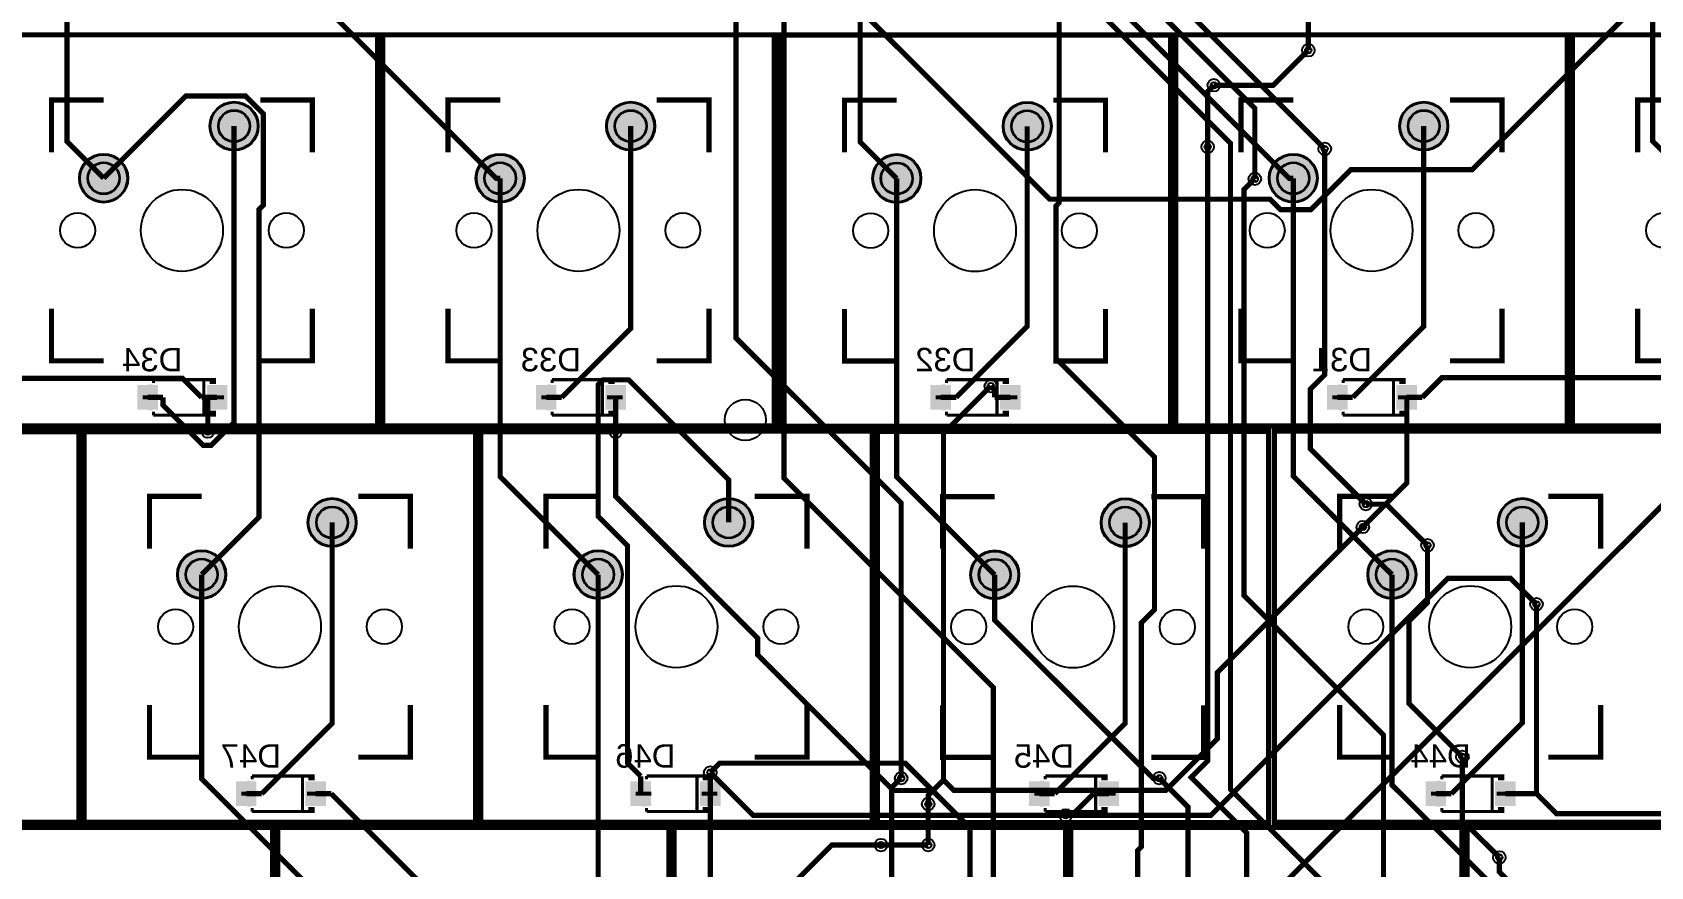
# Model space of a CAD drawing. Header units: millimetres. Extents: x -189 to 128, y -22 to 108.
# Drawn here: x -77.9 to 0.9, y 18 to 58.6 of the extents above; entities that cross this region are included whole.
import ezdxf

# ---------------------------------------------------------------- set-up
doc = ezdxf.new("R2010")
doc.units = ezdxf.units.MM
for name, color, linetype, true_color in [('BottomLayer', 7, 'Continuous', 0x0000ff), ('BottomPasteMaskLayer', 7, 'Continuous', 0x800000), ('BottomSilkLayer', 7, 'Continuous', 0x66cc33), ('BottomSolderMaskLayer', 7, 'Continuous', 0xaa00ff), ('Document', 7, 'Continuous', 0xffffff), ('Hole', 7, 'Continuous', 0x222222), ('Multi-Layer', 7, 'Continuous', 0xc0c0c0), ('TopLayer', 7, 'Continuous', 0xff0000), ('TopSilkLayer', 7, 'Continuous', 0xffcc00), ('TopSolderMaskLayer', 7, 'Continuous', 0x800080)]:
    doc.layers.add(name, color=color, linetype=linetype, true_color=true_color)
doc.styles.get("Standard").update_dxf_attribs({"font": 'arial.ttf'})

msp = doc.modelspace()

# ---------------------------------------------------------------- hatches: boundary and pattern name
at = {"layer": 'BottomLayer'}
for points in [[(-71.801, 41.393), (-72.751, 41.393), (-72.751, 40.243), (-71.801, 40.243)], [(-68.416, 41.393), (-69.366, 41.393), (-69.366, 40.243), (-68.416, 40.243)], [(-52.401, 41.393), (-53.351, 41.393), (-53.351, 40.243), (-52.401, 40.243)], [(-49.016, 41.393), (-49.966, 41.393), (-49.966, 40.243), (-49.016, 40.243)], [(-33.201, 41.393), (-34.151, 41.393), (-34.151, 40.243), (-33.201, 40.243)], [(-29.816, 41.393), (-30.766, 41.393), (-30.766, 40.243), (-29.816, 40.243)], [(-13.901, 41.393), (-14.851, 41.393), (-14.851, 40.243), (-13.901, 40.243)], [(-10.516, 41.393), (-11.466, 41.393), (-11.466, 40.243), (-10.516, 40.243)], [(-67.001, 22.093), (-67.951, 22.093), (-67.951, 20.943), (-67.001, 20.943)], [(-63.616, 22.093), (-64.566, 22.093), (-64.566, 20.943), (-63.616, 20.943)], [(-47.801, 22.093), (-48.751, 22.093), (-48.751, 20.943), (-47.801, 20.943)], [(-44.416, 22.093), (-45.366, 22.093), (-45.366, 20.943), (-44.416, 20.943)], [(-28.401, 22.093), (-29.351, 22.093), (-29.351, 20.943), (-28.401, 20.943)], [(-25.016, 22.093), (-25.966, 22.093), (-25.966, 20.943), (-25.016, 20.943)], [(-9.101, 22.093), (-10.051, 22.093), (-10.051, 20.943), (-9.101, 20.943)], [(-5.716, 22.093), (-6.666, 22.093), (-6.666, 20.943), (-5.716, 20.943)]]:
    msp.add_hatch(color=256, dxfattribs=at).paths.add_polyline_path(points)
at = {"layer": 'BottomPasteMaskLayer'}
for points in [[(-71.801, 41.393), (-72.751, 41.393), (-72.751, 40.243), (-71.801, 40.243)], [(-68.416, 41.393), (-69.366, 41.393), (-69.366, 40.243), (-68.416, 40.243)], [(-52.401, 41.393), (-53.351, 41.393), (-53.351, 40.243), (-52.401, 40.243)], [(-49.016, 41.393), (-49.966, 41.393), (-49.966, 40.243), (-49.016, 40.243)], [(-33.201, 41.393), (-34.151, 41.393), (-34.151, 40.243), (-33.201, 40.243)], [(-29.816, 41.393), (-30.766, 41.393), (-30.766, 40.243), (-29.816, 40.243)], [(-13.901, 41.393), (-14.851, 41.393), (-14.851, 40.243), (-13.901, 40.243)], [(-10.516, 41.393), (-11.466, 41.393), (-11.466, 40.243), (-10.516, 40.243)], [(-67.001, 22.093), (-67.951, 22.093), (-67.951, 20.943), (-67.001, 20.943)], [(-63.616, 22.093), (-64.566, 22.093), (-64.566, 20.943), (-63.616, 20.943)], [(-47.801, 22.093), (-48.751, 22.093), (-48.751, 20.943), (-47.801, 20.943)], [(-44.416, 22.093), (-45.366, 22.093), (-45.366, 20.943), (-44.416, 20.943)], [(-28.401, 22.093), (-29.351, 22.093), (-29.351, 20.943), (-28.401, 20.943)], [(-25.016, 22.093), (-25.966, 22.093), (-25.966, 20.943), (-25.016, 20.943)], [(-9.101, 22.093), (-10.051, 22.093), (-10.051, 20.943), (-9.101, 20.943)], [(-5.716, 22.093), (-6.666, 22.093), (-6.666, 20.943), (-5.716, 20.943)]]:
    msp.add_hatch(color=256, dxfattribs=at).paths.add_polyline_path(points)
at = {"layer": 'BottomSilkLayer'}
for points in [[(-69.254, 41.76), (-69.254, 41.466), (-68.949, 41.466), (-68.949, 41.76)], [(-49.854, 41.76), (-49.854, 41.466), (-49.549, 41.466), (-49.549, 41.76)], [(-30.654, 41.76), (-30.654, 41.466), (-30.349, 41.466), (-30.349, 41.76)], [(-11.354, 41.76), (-11.354, 41.466), (-11.049, 41.466), (-11.049, 41.76)], [(-69.254, 39.876), (-69.254, 40.171), (-68.949, 40.171), (-68.949, 39.876)], [(-49.854, 39.876), (-49.854, 40.171), (-49.549, 40.171), (-49.549, 39.876)], [(-30.654, 39.876), (-30.654, 40.171), (-30.349, 40.171), (-30.349, 39.876)], [(-11.354, 39.876), (-11.354, 40.171), (-11.049, 40.171), (-11.049, 39.876)], [(-64.454, 22.46), (-64.454, 22.165), (-64.149, 22.165), (-64.149, 22.46)], [(-45.254, 22.46), (-45.254, 22.165), (-44.949, 22.165), (-44.949, 22.46)], [(-25.854, 22.46), (-25.854, 22.165), (-25.549, 22.165), (-25.549, 22.46)], [(-6.554, 22.46), (-6.554, 22.165), (-6.249, 22.165), (-6.249, 22.46)], [(-64.454, 20.576), (-64.454, 20.871), (-64.149, 20.871), (-64.149, 20.576)], [(-45.254, 20.576), (-45.254, 20.871), (-44.949, 20.871), (-44.949, 20.576)], [(-25.854, 20.576), (-25.854, 20.871), (-25.549, 20.871), (-25.549, 20.576)], [(-6.554, 20.576), (-6.554, 20.871), (-6.249, 20.871), (-6.249, 20.576)]]:
    msp.add_hatch(color=256, dxfattribs=at).paths.add_polyline_path(points)
at = {"layer": 'BottomSolderMaskLayer'}
for points in [[(-69.258, 54.029, 1), (-66.871, 54.029, 1)], [(-49.958, 54.029, 1), (-47.571, 54.029, 1)], [(-30.659, 54.019, 1), (-28.271, 54.019, 1)], [(-11.359, 54.029, 1), (-8.971, 54.029, 1)], [(-75.608, 51.489, 1), (-73.221, 51.489, 1)], [(-56.308, 51.489, 1), (-53.921, 51.489, 1)], [(-37.009, 51.479, 1), (-34.621, 51.479, 1)], [(-17.709, 51.489, 1), (-15.321, 51.489, 1)], [(-71.776, 41.419), (-72.776, 41.419), (-72.776, 40.218), (-71.776, 40.218)], [(-68.391, 41.419), (-69.392, 41.419), (-69.392, 40.218), (-68.391, 40.218)], [(-52.376, 41.419), (-53.376, 41.419), (-53.376, 40.218), (-52.376, 40.218)], [(-48.991, 41.419), (-49.992, 41.419), (-49.992, 40.218), (-48.991, 40.218)], [(-33.176, 41.419), (-34.176, 41.419), (-34.176, 40.218), (-33.176, 40.218)], [(-29.791, 41.419), (-30.792, 41.419), (-30.792, 40.218), (-29.791, 40.218)], [(-13.876, 41.419), (-14.876, 41.419), (-14.876, 40.218), (-13.876, 40.218)], [(-10.491, 41.419), (-11.492, 41.419), (-11.492, 40.218), (-10.491, 40.218)], [(-64.489, 34.729, 1), (-62.101, 34.729, 1)], [(-45.189, 34.729, 1), (-42.801, 34.729, 1)], [(-25.888, 34.719, 1), (-23.501, 34.719, 1)], [(-6.559, 34.729, 1), (-4.171, 34.729, 1)], [(-70.839, 32.189, 1), (-68.451, 32.189, 1)], [(-51.539, 32.189, 1), (-49.151, 32.189, 1)], [(-32.238, 32.179, 1), (-29.851, 32.179, 1)], [(-12.909, 32.189, 1), (-10.521, 32.189, 1)], [(-66.976, 22.118), (-67.976, 22.118), (-67.976, 20.918), (-66.976, 20.918)], [(-63.591, 22.118), (-64.592, 22.118), (-64.592, 20.918), (-63.591, 20.918)], [(-47.776, 22.118), (-48.776, 22.118), (-48.776, 20.918), (-47.776, 20.918)], [(-44.391, 22.118), (-45.392, 22.118), (-45.392, 20.918), (-44.391, 20.918)], [(-28.376, 22.118), (-29.376, 22.118), (-29.376, 20.918), (-28.376, 20.918)], [(-24.991, 22.118), (-25.992, 22.118), (-25.992, 20.918), (-24.991, 20.918)], [(-9.076, 22.118), (-10.076, 22.118), (-10.076, 20.918), (-9.076, 20.918)], [(-5.691, 22.118), (-6.692, 22.118), (-6.692, 20.918), (-5.691, 20.918)]]:
    msp.add_hatch(color=256, dxfattribs=at).paths.add_polyline_path(points)
at = {"layer": 'Document'}
for points in [[(-72.235, 41.453), (-72.235, 40.189), (-72.045, 40.189), (-72.045, 41.453)], [(-52.835, 41.453), (-52.835, 40.189), (-52.645, 40.189), (-52.645, 41.453)], [(-33.635, 41.453), (-33.635, 40.189), (-33.445, 40.189), (-33.445, 41.453)], [(-14.335, 41.453), (-14.335, 40.189), (-14.145, 40.189), (-14.145, 41.453)], [(-72.519, 40.916), (-72.519, 40.726), (-71.761, 40.726), (-71.761, 40.916)], [(-68.553, 40.913), (-68.553, 40.723), (-69.312, 40.723), (-69.312, 40.913)], [(-53.119, 40.916), (-53.119, 40.726), (-52.361, 40.726), (-52.361, 40.916)], [(-49.153, 40.913), (-49.153, 40.723), (-49.912, 40.723), (-49.912, 40.913)], [(-33.919, 40.916), (-33.919, 40.726), (-33.161, 40.726), (-33.161, 40.916)], [(-29.953, 40.913), (-29.953, 40.723), (-30.712, 40.723), (-30.712, 40.913)], [(-14.619, 40.916), (-14.619, 40.726), (-13.861, 40.726), (-13.861, 40.916)], [(-10.653, 40.913), (-10.653, 40.723), (-11.412, 40.723), (-11.412, 40.913)], [(-67.435, 22.153), (-67.435, 20.889), (-67.245, 20.889), (-67.245, 22.153)], [(-48.235, 22.153), (-48.235, 20.889), (-48.045, 20.889), (-48.045, 22.153)], [(-28.835, 22.153), (-28.835, 20.889), (-28.645, 20.889), (-28.645, 22.153)], [(-9.535, 22.153), (-9.535, 20.889), (-9.345, 20.889), (-9.345, 22.153)], [(-67.719, 21.616), (-67.719, 21.426), (-66.961, 21.426), (-66.961, 21.616)], [(-63.753, 21.613), (-63.753, 21.423), (-64.512, 21.423), (-64.512, 21.613)], [(-48.519, 21.616), (-48.519, 21.426), (-47.761, 21.426), (-47.761, 21.616)], [(-44.553, 21.613), (-44.553, 21.423), (-45.312, 21.423), (-45.312, 21.613)], [(-29.119, 21.616), (-29.119, 21.426), (-28.361, 21.426), (-28.361, 21.616)], [(-25.153, 21.613), (-25.153, 21.423), (-25.912, 21.423), (-25.912, 21.613)], [(-9.819, 21.616), (-9.819, 21.426), (-9.061, 21.426), (-9.061, 21.616)], [(-5.853, 21.613), (-5.853, 21.423), (-6.612, 21.423), (-6.612, 21.613)]]:
    msp.add_hatch(color=256, dxfattribs=at).paths.add_polyline_path(points)
at = {"layer": 'Multi-Layer'}
for points in [[(-69.208, 54.029, 1), (-66.922, 54.029, 1)], [(-49.908, 54.029, 1), (-47.622, 54.029, 1)], [(-30.608, 54.019, 1), (-28.322, 54.019, 1)], [(-11.308, 54.029, 1), (-9.022, 54.029, 1)], [(-75.558, 51.489, 1), (-73.272, 51.489, 1)], [(-56.258, 51.489, 1), (-53.972, 51.489, 1)], [(-36.958, 51.479, 1), (-34.672, 51.479, 1)], [(-17.658, 51.489, 1), (-15.372, 51.489, 1)], [(-64.438, 34.729, 1), (-62.152, 34.729, 1)], [(-45.138, 34.729, 1), (-42.852, 34.729, 1)], [(-25.838, 34.719, 1), (-23.552, 34.719, 1)], [(-6.508, 34.729, 1), (-4.222, 34.729, 1)], [(-70.788, 32.189, 1), (-68.502, 32.189, 1)], [(-51.488, 32.189, 1), (-49.202, 32.189, 1)], [(-32.188, 32.179, 1), (-29.902, 32.179, 1)], [(-12.858, 32.189, 1), (-10.572, 32.189, 1)]]:
    msp.add_hatch(color=256, dxfattribs=at).paths.add_polyline_path(points)
at = {"layer": 'TopSolderMaskLayer'}
for points in [[(-69.258, 54.029, 1), (-66.871, 54.029, 1)], [(-49.958, 54.029, 1), (-47.571, 54.029, 1)], [(-30.659, 54.019, 1), (-28.271, 54.019, 1)], [(-11.359, 54.029, 1), (-8.971, 54.029, 1)], [(-75.608, 51.489, 1), (-73.221, 51.489, 1)], [(-56.308, 51.489, 1), (-53.921, 51.489, 1)], [(-37.009, 51.479, 1), (-34.621, 51.479, 1)], [(-17.709, 51.489, 1), (-15.321, 51.489, 1)], [(-64.489, 34.729, 1), (-62.101, 34.729, 1)], [(-45.189, 34.729, 1), (-42.801, 34.729, 1)], [(-25.888, 34.719, 1), (-23.501, 34.719, 1)], [(-6.559, 34.729, 1), (-4.171, 34.729, 1)], [(-70.839, 32.189, 1), (-68.451, 32.189, 1)], [(-51.539, 32.189, 1), (-49.151, 32.189, 1)], [(-32.238, 32.179, 1), (-29.851, 32.179, 1)], [(-12.909, 32.189, 1), (-10.521, 32.189, 1)]]:
    msp.add_hatch(color=256, dxfattribs=at).paths.add_polyline_path(points)

# ---------------------------------------------------------------- linework, layer by layer
at = {"layer": 'BottomLayer', "const_width": 0.254}
for points in [[(-25.1, 98.5), (-25.1, 98.22), (-27.219, 96.102), (-27.219, 92.359), (-29.039, 90.539), (-29.039, 87.999), (-30.527, 86.51), (-30.527, 64.723), (-27.91, 62.105), (-27.91, 50.296), (-28.059, 50.146), (-28.059, 42.702), (-23.269, 37.911), (-23.269, 30.476), (-23.909, 29.836), (-23.909, 18.937), (-24.087, 18.759), (-24.087, 9.621), (-22.695, 8.229), (-22.695, 2.688), (-22.396, 2.389), (-22.396, -4.362)], [(-29.942, 79.554), (-29.942, 69.058), (-27.403, 66.52), (-27.403, 61.018), (-19.572, 53.187), (-19.572, 21.73), (-13.815, 15.972), (-13.815, 11.237), (-13.959, 11.093), (-13.959, 9.822), (-4.467, 0.33), (-0.672, 0.33), (0.779, -1.121), (0.779, -8.988), (1.793, -10.001)], [(2.785, 51.489), (0.975, 53.299), (0.975, 69.941), (1.126, 70.093), (1.126, 73.988), (-1.187, 76.302)], [(-76.057, 74.782), (-76.057, 69.169), (-76.201, 69.025), (-76.201, 53.275), (-74.415, 51.489)], [(-37.806, 74.782), (-37.449, 74.425), (-37.449, 69.169), (-37.593, 69.025), (-37.593, 53.257), (-35.815, 51.479)], [(-55.115, 51.489), (-55.316, 51.489), (-64.613, 60.785), (-64.613, 70.788)], [(-16.515, 51.489), (-16.716, 51.489), (-26.005, 60.777), (-26.005, 70.788)], [(-24.089, -5.401), (-23.522, -4.834), (-23.522, 4.411), (-31.109, 11.999), (-31.109, 26.691), (-41.303, 36.885), (-41.303, 59.26)], [(-20.384, 56.018), (-17.484, 56.018), (-15.784, 57.718)], [(-74.415, 51.489), (-70.412, 55.491), (-67.51, 55.491), (-66.641, 54.622), (-66.641, 50.175), (-66.854, 49.961), (-66.854, 34.979), (-69.645, 32.189)], [(-71.522, 40.818), (-71.522, 40.441), (-69.562, 38.481), (-69.183, 38.481), (-68.065, 39.6), (-68.065, 54.029)], [(-52.122, 40.818), (-48.765, 44.175), (-48.765, 54.029)], [(-32.922, 40.818), (-29.465, 44.275), (-29.465, 54.019)], [(-13.622, 40.818), (-10.165, 44.275), (-10.165, 54.029)], [(-20.384, 3.218), (-20.384, 11.918), (-18.784, 13.518), (-18.784, 19.618), (-21.484, 22.318), (-20.684, 23.118), (-20.684, 53.018)], [(-14.984, 52.918), (-14.984, 41.918), (-15.684, 41.218), (-15.684, 38.318), (-12.984, 35.618)], [(-55.115, 51.489), (-55.115, 36.958), (-50.345, 32.189)], [(-35.815, 51.479), (-35.815, 36.949), (-31.045, 32.179)], [(-2.634, 2.219), (-12.123, 11.707), (-12.123, 24.384), (-18.917, 31.178), (-18.917, 50.932), (-18.388, 51.461)], [(-16.515, 51.489), (-16.515, 36.989), (-11.715, 32.189)], [(-69.645, 40.818), (-70.576, 41.749), (-86.606, 41.749), (-87.537, 40.818)], [(-48.276, 22.372), (-48.921, 23.017), (-48.921, 33.596), (-50.346, 35.021), (-50.346, 41.437), (-50.109, 41.674), (-48.863, 41.674), (-43.995, 36.806), (-43.995, 34.729)], [(7.555, 40.918), (6.697, 41.776), (-9.279, 41.776), (-10.237, 40.818)], [(-31.045, 40.818), (-31.045, 41.175), (-31.237, 41.367)], [(-72.276, 40.818), (-71.522, 40.818)], [(-69.268, 40.818), (-69.645, 40.818)], [(-69.268, 40.818), (-69.341, 40.745), (-69.341, 39.152)], [(-68.891, 40.818), (-69.268, 40.818)], [(-52.876, 40.818), (-52.122, 40.818)], [(-49.491, 39.152), (-49.491, 40.818)], [(-33.676, 40.818), (-32.922, 40.818)], [(-30.291, 40.818), (-31.045, 40.818)], [(-14.376, 40.818), (-13.622, 40.818)], [(-13.128, 34.505), (-10.991, 36.642), (-10.991, 40.818)], [(-10.991, 40.818), (-10.237, 40.818)], [(-66.722, 21.518), (-63.295, 24.945), (-63.295, 34.729)], [(-28.122, 21.518), (-24.695, 24.945), (-24.695, 34.719)], [(-8.822, 21.518), (-5.365, 24.975), (-5.365, 34.729)], [(-9.984, 33.618), (-9.984, 30.818), (-10.884, 29.918), (-10.884, 25.918), (-8.284, 23.318)], [(-60.235, 12.889), (-60.294, 12.889), (-69.645, 22.24), (-69.645, 32.189)], [(-50.345, 32.189), (-50.345, 15.363), (-47.87, 12.889)], [(-11.715, 32.189), (-11.715, 21.949), (-2.654, 12.889), (-2.335, 12.889)], [(-4.678, 30.746), (-4.678, 21.518)], [(-25.203, -4.288), (-24.468, -3.553), (-24.468, 4.628), (-32.246, 12.406), (-32.246, 19.847), (-35.403, 23.005), (-44.439, 23.005), (-44.891, 22.552)], [(-48.276, 21.518), (-48.276, 22.372)], [(-44.891, 22.552), (-44.891, 21.518)], [(-38.852, -3.269), (-36.233, -0.65), (-36.233, 6.437), (-34.726, 7.944), (-34.726, 11.649), (-36.063, 12.985), (-36.063, 21.818), (-35.601, 22.279)], [(-23.039, 22.273), (-21.635, 20.869), (-21.635, 12.889)], [(-67.476, 21.518), (-66.722, 21.518)], [(-64.091, 21.518), (-63.337, 21.518)], [(-63.337, 21.518), (-58.782, 16.963)], [(-44.891, 21.518), (-44.891, 15.021), (-47.628, 12.284), (-48.286, 12.284), (-52.965, 16.963), (-58.782, 16.963)], [(-28.876, 21.518), (-28.122, 21.518)], [(-27.592, 20.462), (-27.301, 20.462), (-26.245, 21.518)], [(-25.491, 21.518), (-26.245, 21.518)], [(-9.576, 21.518), (-8.822, 21.518)], [(-5.814, 21.518), (-6.191, 21.518)], [(-5.814, 21.518), (-5.437, 21.518)], [(-5.437, 21.518), (-4.678, 21.518)], [(-4.678, 21.518), (-3.704, 20.544), (11.28, 20.544), (12.255, 21.518)], [(-34.284, 19.018), (-34.284, 21.018)], [(-45.284, 11.318), (-45.284, 12.718), (-38.984, 19.018), (-36.584, 19.018)], [(-6.484, 18.418), (-6.484, 17.718), (-5.484, 16.718)]]:
    msp.add_lwpolyline(points, dxfattribs=at)
at = {"layer": 'BottomSilkLayer', "const_width": 0.152}
for points in [[(-69.177, 41.684), (-71.99, 41.684)], [(-71.99, 41.684), (-71.99, 41.516)], [(-69.534, 41.684), (-69.534, 39.952)], [(-49.777, 41.684), (-52.59, 41.684)], [(-52.59, 41.684), (-52.59, 41.516)], [(-50.134, 41.684), (-50.134, 39.952)], [(-30.577, 41.684), (-33.39, 41.684)], [(-33.39, 41.684), (-33.39, 41.516)], [(-30.934, 41.684), (-30.934, 39.952)], [(-11.277, 41.684), (-14.09, 41.684)], [(-14.09, 41.684), (-14.09, 41.516)], [(-11.634, 41.684), (-11.634, 39.952)], [(-71.99, 39.952), (-71.99, 40.12)], [(-52.59, 39.952), (-52.59, 40.12)], [(-33.39, 39.952), (-33.39, 40.12)], [(-14.09, 39.952), (-14.09, 40.12)], [(-69.177, 39.952), (-71.99, 39.952)], [(-49.777, 39.952), (-52.59, 39.952)], [(-30.577, 39.952), (-33.39, 39.952)], [(-11.277, 39.952), (-14.09, 39.952)], [(-64.377, 22.384), (-67.19, 22.384)], [(-67.19, 22.384), (-67.19, 22.216)], [(-64.734, 22.384), (-64.734, 20.652)], [(-45.177, 22.384), (-47.99, 22.384)], [(-47.99, 22.384), (-47.99, 22.216)], [(-45.534, 22.384), (-45.534, 20.652)], [(-25.777, 22.384), (-28.59, 22.384)], [(-28.59, 22.384), (-28.59, 22.216)], [(-26.134, 22.384), (-26.134, 20.652)], [(-6.477, 22.384), (-9.29, 22.384)], [(-9.29, 22.384), (-9.29, 22.216)], [(-6.834, 22.384), (-6.834, 20.652)], [(-67.19, 20.652), (-67.19, 20.82)], [(-64.377, 20.652), (-67.19, 20.652)], [(-47.99, 20.652), (-47.99, 20.82)], [(-45.177, 20.652), (-47.99, 20.652)], [(-28.59, 20.652), (-28.59, 20.82)], [(-25.777, 20.652), (-28.59, 20.652)], [(-9.29, 20.652), (-9.29, 20.82)], [(-6.477, 20.652), (-9.29, 20.652)]]:
    msp.add_lwpolyline(points, dxfattribs=at)
at = {"layer": 'BottomSolderMaskLayer'}
for centre, radius in [((-68.065, 54.029), 1.194), ((-48.765, 54.029), 1.194), ((-29.465, 54.019), 1.194), ((-10.165, 54.029), 1.194), ((-68.065, 54.029), 0.783), ((-48.765, 54.029), 0.783), ((-29.465, 54.019), 0.783), ((-10.165, 54.029), 0.783), ((-74.415, 51.489), 1.194), ((-74.415, 51.489), 0.783), ((-55.115, 51.489), 1.194), ((-55.115, 51.489), 0.783), ((-35.815, 51.479), 1.194), ((-35.815, 51.479), 0.783), ((-16.515, 51.489), 1.194), ((-16.515, 51.489), 0.783), ((-63.295, 34.729), 1.194), ((-63.295, 34.729), 0.783), ((-43.995, 34.729), 1.194), ((-43.995, 34.729), 0.783), ((-24.695, 34.719), 1.194), ((-24.695, 34.719), 0.783), ((-5.365, 34.729), 1.194), ((-5.365, 34.729), 0.783), ((-69.645, 32.189), 1.194), ((-50.345, 32.189), 1.194), ((-31.045, 32.179), 1.194), ((-11.715, 32.189), 1.194), ((-69.645, 32.189), 0.783), ((-50.345, 32.189), 0.783), ((-31.045, 32.179), 0.783), ((-11.715, 32.189), 0.783)]:
    msp.add_circle(centre, radius, dxfattribs=at)
at = {"layer": 'Document', "const_width": 0.254}
for points in [[(-80.13, 58.474), (-61.08, 58.474), (-61.08, 39.424), (-80.13, 39.424), (-80.13, 58.474)], [(-60.83, 58.474), (-41.78, 58.474), (-41.78, 39.424), (-60.83, 39.424), (-60.83, 58.474)], [(-41.53, 58.464), (-22.48, 58.464), (-22.48, 39.414), (-41.53, 39.414), (-41.53, 58.464)], [(-22.23, 58.474), (-3.18, 58.474), (-3.18, 39.424), (-22.23, 39.424), (-22.23, 58.474)], [(-2.93, 58.474), (16.12, 58.474), (16.12, 39.424), (-2.93, 39.424), (-2.93, 58.474)], [(-94.66, 39.174), (-75.61, 39.174), (-75.61, 20.124), (-94.66, 20.124), (-94.66, 39.174)], [(-75.36, 39.174), (-56.31, 39.174), (-56.31, 20.124), (-75.36, 20.124), (-75.36, 39.174)], [(-56.06, 39.174), (-37.01, 39.174), (-37.01, 20.124), (-56.06, 20.124), (-56.06, 39.174)], [(-36.76, 39.164), (-17.71, 39.164), (-17.71, 20.114), (-36.76, 20.114), (-36.76, 39.164)], [(-17.43, 39.174), (1.62, 39.174), (1.62, 20.124), (-17.43, 20.124), (-17.43, 39.174)], [(-85.24, 19.874), (-66.19, 19.874), (-66.19, 0.824), (-85.24, 0.824), (-85.24, 19.874)], [(-65.95, 19.874), (-46.9, 19.874), (-46.9, 0.824), (-65.95, 0.824), (-65.95, 19.874)], [(-46.65, 19.874), (-27.6, 19.874), (-27.6, 0.824), (-46.65, 0.824), (-46.65, 19.874)], [(-27.35, 19.874), (-8.3, 19.874), (-8.3, 0.824), (-27.35, 0.824), (-27.35, 19.874)], [(-8.05, 19.874), (11, 19.874), (11, 0.824), (-8.05, 0.824), (-8.05, 19.874)]]:
    msp.add_lwpolyline(points, close=True, dxfattribs=at)
at = {"layer": 'Hole'}
for centre, radius in [((-15.784, 57.718), 0.152), ((-20.383, 56.018), 0.152), ((-20.683, 53.018), 0.152), ((-14.983, 52.918), 0.152), ((-18.388, 51.461), 0.153), ((-31.237, 41.367), 0.153), ((-69.341, 39.152), 0.153), ((-49.491, 39.152), 0.153), ((-12.983, 35.618), 0.152), ((-13.128, 34.505), 0.153), ((-9.983, 33.618), 0.152), ((-4.678, 30.746), 0.153), ((-8.283, 23.318), 0.152), ((-44.891, 22.552), 0.153), ((-35.601, 22.279), 0.153), ((-23.039, 22.274), 0.153), ((-34.283, 21.018), 0.152), ((-27.592, 20.462), 0.153), ((-36.584, 19.018), 0.152), ((-34.283, 19.018), 0.152), ((-6.484, 18.418), 0.152)]:
    msp.add_circle(centre, radius, dxfattribs=at)
at = {"layer": 'Multi-Layer'}
for centre, radius in [((-15.784, 57.718), 0.305), ((-20.383, 56.018), 0.305), ((-68.065, 54.029), 1.143), ((-48.765, 54.029), 1.143), ((-29.465, 54.019), 1.143), ((-10.165, 54.029), 1.143), ((-68.065, 54.029), 0.749), ((-48.765, 54.029), 0.749), ((-29.465, 54.019), 0.749), ((-10.165, 54.029), 0.749), ((-20.683, 53.018), 0.305), ((-14.983, 52.918), 0.305), ((-74.415, 51.489), 1.143), ((-74.415, 51.489), 0.749), ((-55.115, 51.489), 1.143), ((-55.115, 51.489), 0.749), ((-35.815, 51.479), 1.143), ((-35.815, 51.479), 0.749), ((-16.515, 51.489), 1.143), ((-16.515, 51.489), 0.749), ((-18.388, 51.461), 0.305), ((-70.605, 48.949), 1.994), ((-51.305, 48.949), 1.994), ((-32.005, 48.939), 1.994), ((-12.705, 48.949), 1.994), ((-75.685, 48.949), 0.851), ((-65.525, 48.949), 0.851), ((-56.385, 48.949), 0.851), ((-46.225, 48.949), 0.851), ((-37.085, 48.939), 0.851), ((-26.925, 48.939), 0.851), ((-17.785, 48.949), 0.851), ((-7.625, 48.949), 0.851), ((1.515, 48.949), 0.851), ((-31.237, 41.367), 0.305), ((-43.184, 39.718), 1), ((-69.341, 39.152), 0.305), ((-49.491, 39.152), 0.305), ((-63.295, 34.729), 1.143), ((-63.295, 34.729), 0.749), ((-43.995, 34.729), 1.143), ((-43.995, 34.729), 0.749), ((-24.695, 34.719), 1.143), ((-24.695, 34.719), 0.749), ((-12.983, 35.618), 0.305), ((-5.365, 34.729), 1.143), ((-5.365, 34.729), 0.749), ((-13.128, 34.505), 0.305), ((-9.983, 33.618), 0.305), ((-69.645, 32.189), 1.143), ((-50.345, 32.189), 1.143), ((-31.045, 32.179), 1.143), ((-11.715, 32.189), 1.143), ((-69.645, 32.189), 0.749), ((-50.345, 32.189), 0.749), ((-31.045, 32.179), 0.749), ((-11.715, 32.189), 0.749), ((-65.835, 29.649), 1.994), ((-46.535, 29.649), 1.994), ((-27.235, 29.639), 1.994), ((-7.905, 29.649), 1.994), ((-4.678, 30.746), 0.305), ((-70.915, 29.649), 0.851), ((-60.755, 29.649), 0.851), ((-51.615, 29.649), 0.851), ((-41.455, 29.649), 0.851), ((-32.315, 29.639), 0.851), ((-22.155, 29.639), 0.851), ((-12.985, 29.649), 0.851), ((-2.825, 29.649), 0.851), ((-44.891, 22.552), 0.305), ((-8.283, 23.318), 0.305), ((-35.601, 22.279), 0.305), ((-23.039, 22.274), 0.305), ((-34.283, 21.018), 0.305), ((-27.592, 20.462), 0.305), ((-36.584, 19.018), 0.305), ((-34.283, 19.018), 0.305), ((-6.484, 18.418), 0.305)]:
    msp.add_circle(centre, radius, dxfattribs=at)
at = {"layer": 'TopLayer', "const_width": 0.254}
for points in [[(-40, 84.899), (-40.096, 84.899), (-47.772, 77.224), (-47.772, 65.161), (-43.637, 61.026), (-43.637, 43.708), (-35.601, 35.674), (-35.601, 22.278)], [(-39.2, 77.701), (-39.2, 75.743), (-18.387, 54.897), (-18.387, 51.46)], [(-37.784, 76.718), (-37.784, 75.918), (-24.384, 62.518), (-23.284, 62.518), (-22.284, 61.518), (-22.284, 60.218), (-16.584, 54.518), (-16.584, 54.518), (-14.984, 52.918)], [(-15.784, 57.718), (-15.784, 65.118), (-14.084, 66.818)], [(0.116, 59.828), (-7.806, 51.906), (-13.715, 51.906), (-15.663, 49.958), (-17.138, 49.958), (-17.651, 50.471), (-28.376, 50.471), (-38.468, 60.563)], [(-20.684, 53.018), (-20.684, 55.718), (-20.384, 56.018)], [(-36.654, 13.713), (-34.286, 13.713), (-33.065, 14.935), (-19.181, 14.935), (21.381, 55.497), (61.354, 55.497), (72.267, 44.586), (72.267, 43.346), (72.455, 43.158), (75.3, 43.158), (75.3, 43.159)], [(-31.237, 41.367), (-33.537, 39.067), (-33.537, 22.189)], [(-69.341, 39.152), (-106.737, 39.152)], [(-49.491, 39.152), (-69.341, 39.152)], [(-49.491, 39.152), (-49.491, 35.996), (-42.587, 29.092), (-42.587, 28.288), (-35.977, 21.679), (-34.047, 21.679), (-33.537, 22.189)], [(-12.984, 35.618), (-11.984, 35.618), (-9.984, 33.618)], [(-33.537, 22.189), (-33.03, 21.682), (-22.723, 21.682), (-20.212, 24.193), (-20.212, 27.421), (-13.128, 34.505)], [(-31.045, 32.179), (-31.045, 29.972), (-23.346, 22.273), (-23.039, 22.273)], [(-27.592, 20.462), (-20.537, 20.462), (-8.992, 32.008), (-5.94, 32.008), (-4.678, 30.746)], [(-8.284, 23.318), (-8.284, 20.218), (-6.484, 18.418)], [(-44.891, 22.552), (-42.801, 20.462), (-27.592, 20.462)], [(-34.282, 21.018), (-34.282, 21.443), (-34.046, 21.679)], [(-36.584, 19.018), (-34.284, 19.018)]]:
    msp.add_lwpolyline(points, dxfattribs=at)
at = {"layer": 'TopSilkLayer', "const_width": 0.254}
for points in [[(-76.955, 52.759), (-76.955, 55.299), (-74.415, 55.299)], [(-64.255, 52.759), (-64.255, 55.299), (-66.795, 55.299)], [(-57.655, 52.759), (-57.655, 55.299), (-55.115, 55.299)], [(-44.955, 52.759), (-44.955, 55.299), (-47.495, 55.299)], [(-38.355, 52.749), (-38.355, 55.289), (-35.815, 55.289)], [(-25.655, 52.749), (-25.655, 55.289), (-28.195, 55.289)], [(-19.055, 52.759), (-19.055, 55.299), (-16.515, 55.299)], [(-6.355, 52.759), (-6.355, 55.299), (-8.895, 55.299)], [(0.245, 52.759), (0.245, 55.299), (2.785, 55.299)], [(-76.955, 45.139), (-76.955, 42.599), (-74.415, 42.599)], [(-66.795, 42.599), (-64.255, 42.599), (-64.255, 45.139)], [(-57.655, 45.139), (-57.655, 42.599), (-55.115, 42.599)], [(-47.495, 42.599), (-44.955, 42.599), (-44.955, 45.139)], [(-38.355, 45.129), (-38.355, 42.589), (-35.815, 42.589)], [(-28.195, 42.589), (-25.655, 42.589), (-25.655, 45.129)], [(-19.055, 45.139), (-19.055, 42.599), (-16.515, 42.599)], [(-8.895, 42.599), (-6.355, 42.599), (-6.355, 45.139)], [(0.245, 45.139), (0.245, 42.599), (2.785, 42.599)], [(-72.185, 33.459), (-72.185, 35.999), (-69.645, 35.999)], [(-59.485, 33.459), (-59.485, 35.999), (-62.025, 35.999)], [(-52.885, 33.459), (-52.885, 35.999), (-50.345, 35.999)], [(-40.185, 33.459), (-40.185, 35.999), (-42.725, 35.999)], [(-33.585, 33.449), (-33.585, 35.989), (-31.045, 35.989)], [(-20.885, 33.449), (-20.885, 35.989), (-23.425, 35.989)], [(-14.255, 33.459), (-14.255, 35.999), (-11.715, 35.999)], [(-1.555, 33.459), (-1.555, 35.999), (-4.095, 35.999)], [(-72.185, 25.839), (-72.185, 23.299), (-69.645, 23.299)], [(-62.025, 23.299), (-59.485, 23.299), (-59.485, 25.839)], [(-52.885, 25.839), (-52.885, 23.299), (-50.345, 23.299)], [(-42.725, 23.299), (-40.185, 23.299), (-40.185, 25.839)], [(-33.585, 25.829), (-33.585, 23.289), (-31.045, 23.289)], [(-23.425, 23.289), (-20.885, 23.289), (-20.885, 25.829)], [(-14.255, 25.839), (-14.255, 23.299), (-11.715, 23.299)], [(-4.095, 23.299), (-1.555, 23.299), (-1.555, 25.839)]]:
    msp.add_lwpolyline(points, dxfattribs=at)
at = {"layer": 'TopSolderMaskLayer'}
for centre, radius in [((-68.065, 54.029), 1.194), ((-48.765, 54.029), 1.194), ((-29.465, 54.019), 1.194), ((-10.165, 54.029), 1.194), ((-68.065, 54.029), 0.783), ((-48.765, 54.029), 0.783), ((-29.465, 54.019), 0.783), ((-10.165, 54.029), 0.783), ((-74.415, 51.489), 1.194), ((-74.415, 51.489), 0.783), ((-55.115, 51.489), 1.194), ((-55.115, 51.489), 0.783), ((-35.815, 51.479), 1.194), ((-35.815, 51.479), 0.783), ((-16.515, 51.489), 1.194), ((-16.515, 51.489), 0.783), ((-63.295, 34.729), 1.194), ((-63.295, 34.729), 0.783), ((-43.995, 34.729), 1.194), ((-43.995, 34.729), 0.783), ((-24.695, 34.719), 1.194), ((-24.695, 34.719), 0.783), ((-5.365, 34.729), 1.194), ((-5.365, 34.729), 0.783), ((-69.645, 32.189), 1.194), ((-50.345, 32.189), 1.194), ((-31.045, 32.179), 1.194), ((-11.715, 32.189), 1.194), ((-69.645, 32.189), 0.783), ((-50.345, 32.189), 0.783), ((-31.045, 32.179), 0.783), ((-11.715, 32.189), 0.783)]:
    msp.add_circle(centre, radius, dxfattribs=at)

# ---------------------------------------------------------------- texts
at = {"layer": 'BottomSilkLayer', "text_generation_flag": 2}
for s, p in [('D34', (-70.584, 42.088)), ('D33', (-51.184, 42.088)), ('D32', (-31.983, 42.088)), ('D31', (-12.683, 42.088)), ('D47', (-65.783, 22.788)), ('D46', (-46.583, 22.788)), ('D45', (-27.183, 22.788)), ('D44', (-7.883, 22.788))]:
    msp.add_text(s, height=1.143, dxfattribs=at).set_placement(p)

doc.saveas('drawing.dxf')
